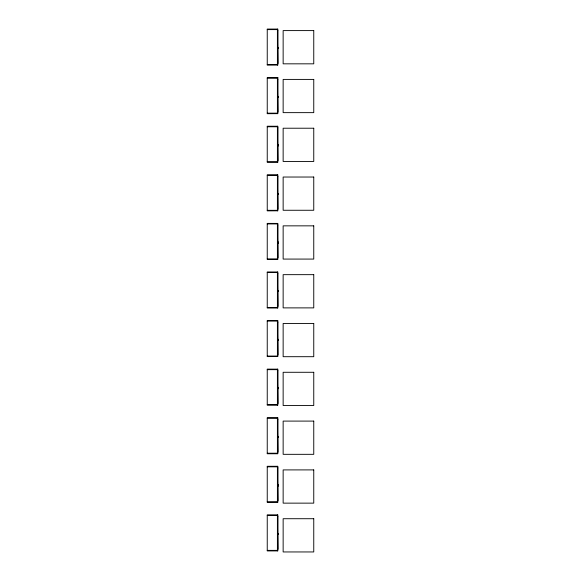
<?xml version="1.0" encoding="UTF-8"?>
<svg xmlns="http://www.w3.org/2000/svg" width="581" height="581" viewBox="0 0 581 581"><rect width="100%" height="100%" fill="white"/><g stroke="black" fill="none" stroke-linecap="round" stroke-linejoin="round"><path stroke-width="0.87" d="M278.241 96.606L277.856 96.773L278.183 97.216L278.219 96.41L278.212 97.259M278.212 48.681L278.212 47.845M278.197 193.589L278.212 194.41M278.197 145.01L278.212 145.86L278.212 145.003M278.183 97.194L278.183 96.49L278.219 97.15M278.212 485.062L278.219 485.912L278.197 485.07M278.212 437.268L278.212 436.484M278.212 387.905L278.212 388.762M278.197 340.154L278.212 339.297L278.212 339.987M278.197 291.553C278.197 290.13 278.422 290.899 278.038 291.306C278.466 291.364 278.139 290.907 278.241 291.488L278.212 290.74M278.212 242.989L278.212 242.139L278.197 242.989M278.241 534.389L278.219 533.656M278.212 485.171L278.212 485.898M278.212 291.321L278.212 291.001M278.183 242.902L278.212 242.168L278.219 242.887M278.212 194.163L278.183 193.647L278.212 194.061M278.183 145.105L278.183 145.758L278.248 145.199M278.183 534.418C278.205 533.678 278.146 533.859 278.212 534.222C278.335 534.084 277.871 534.179 278.27 533.874M278.212 485.789C278.161 485.041 278.103 485.977 278.248 485.258M278.226 47.969C278.161 48.717 278.096 48.114 278.27 48.448M278.176 194.003C277.849 194.199 278.524 193.858 277.856 194.076M278.212 339.558L278.183 340.096L278.197 339.348M278.27 388.246C277.987 387.985 278.343 389.473 278.197 387.926M278.27 485.556C278.212 485.091 278.045 485.883 278.27 485.338M278.038 534.15L278.248 533.946M278.27 145.606L277.856 145.294L278.183 145.78M278.183 242.248L278.176 242.873L278.212 242.233M278.197 436.52L278.212 437.065M278.125 485.469L277.856 485.607M278.241 96.962L278.183 96.482L278.176 96.896M278.241 388.442C278.001 387.97 277.972 388.645 278.27 388.181M278.27 339.812C278.103 339.573 277.994 340.284 278.255 339.478M278.081 436.847L278.183 437.253L278.183 436.585M278.176 388.035L278.176 388.384M278.038 48.346L278.183 47.947L278.154 48.47M278.081 145.49L278.248 145.301M277.856 388.348L278.176 388.602M278.212 48.259L278.183 47.947M278.176 48.259L278.27 48.405M278.212 291.161L278.183 290.805M278.154 339.609L277.856 339.769M277.856 291.03C278.284 291.277 278.212 291.008 277.856 291.328M278.212 242.604L277.856 242.4L278.038 242.785M278.176 388.101L278.154 388.522M277.406 30.684L277.856 30.597M277.406 79.27L277.856 79.176M277.406 127.849L277.856 127.755M277.406 176.428L277.856 176.333M277.406 225.007L277.856 224.92M277.406 273.586L277.856 273.498M277.406 322.164L277.856 322.077M277.406 370.743L277.856 370.656M277.406 419.322L277.856 419.235M277.406 467.908L277.856 467.814M277.406 516.487L277.856 516.393M278.154 485.607L278.176 485.425M278.154 145.555L277.95 145.235M278.176 96.722L278.038 97.049M277.406 29.065L267.245 29.065L267.245 65.123L277.856 65.057L277.856 29.094L277.406 29.094L277.406 65.123M267.245 29.609L277.406 29.609M277.406 63.561L277.856 63.561L277.428 32.463M267.245 64.578L277.406 64.578M267.245 78.188L277.406 78.188M277.406 112.14L277.856 112.14L277.428 81.042M267.245 113.157L277.406 113.157M267.245 126.767L277.406 126.767M277.406 160.719L277.856 160.719L277.428 129.621M267.245 161.736L277.406 161.736M277.406 162.222L277.856 162.222L277.856 126.251L267.245 126.222L267.245 162.281L277.406 162.281L277.406 126.208M267.245 175.346L277.406 175.346M277.406 209.298L277.856 209.298L277.428 178.2M267.245 210.322L277.406 210.322M267.245 223.925L277.406 223.925M277.406 257.877L277.856 257.877L277.428 226.786M267.245 258.901L277.406 258.901M277.406 259.38L277.856 259.38L277.856 223.416L267.245 223.387L267.245 259.438L277.406 259.438L277.406 223.365M267.245 272.504L277.406 272.504M277.406 306.456L277.856 306.456L277.428 275.365M267.245 307.48L277.406 307.48M277.406 307.959L277.856 307.959L277.856 271.995L267.245 271.966L267.245 308.017L277.406 308.017L277.406 271.952M277.406 320.545L267.245 320.545L267.245 356.596L277.856 356.538L277.856 320.574L277.406 320.574L277.406 356.596M267.245 321.082L277.406 321.082M277.406 355.035L277.856 355.035L277.428 323.944M267.245 356.059L277.406 356.059M267.245 369.661L277.406 369.661M277.406 403.613L277.856 403.613L277.428 372.523M267.245 404.637L277.406 404.637M277.406 405.117L277.856 405.117L277.856 369.153L267.245 369.124L267.245 405.182L277.406 405.182L277.406 369.109M267.245 418.24L277.406 418.24M277.406 452.192L277.856 452.192L277.428 421.102M267.245 453.216L277.406 453.216M277.406 453.696L277.856 453.696L277.856 417.732L267.245 417.703L267.245 453.761L277.406 453.761L277.406 417.688M277.406 466.311L277.856 466.311L277.856 502.274L267.245 502.34L267.245 466.282L277.406 466.282L277.406 502.34M267.245 466.826L277.406 466.826M277.406 500.778L277.856 500.778L277.428 469.68M267.245 501.795L277.406 501.795M267.245 515.405L277.406 515.405M277.406 549.357L277.856 549.357L277.428 518.259M267.245 550.374L277.406 550.374M277.406 550.861L277.856 550.861L277.856 514.889L267.245 514.86L267.245 550.919L277.406 550.919L277.406 514.846M277.856 48.434L278.038 48.056M278.038 437.05L278.038 436.694M277.703 30.597L277.703 63.561M277.703 79.176L277.703 112.14M277.703 127.755L277.703 160.719M277.703 176.333L277.703 209.298M277.703 224.92L277.703 257.877M277.703 273.498L277.703 306.456M277.703 322.077L277.703 355.035M277.703 370.656L277.703 403.613M277.703 419.235L277.703 452.192M277.703 467.814L277.703 500.778M277.703 516.393L277.703 549.357M277.551 30.597L277.551 63.561M277.551 79.176L277.551 112.14M277.551 127.755L277.551 160.719M277.551 176.333L277.551 209.298M277.551 224.92L277.551 257.877M277.551 273.498L277.551 306.456M277.551 322.077L277.551 355.035M277.551 370.656L277.551 403.613M277.551 419.235L277.551 452.192M277.551 467.814L277.551 500.778M277.551 516.393L277.551 549.357M277.406 77.629L277.406 113.702M277.406 174.787L277.406 210.859M313.755 30.597L283.143 30.597L283.143 63.83L313.755 63.83L313.755 30.597M277.856 77.672L267.245 77.643L267.245 113.702L277.856 113.644L277.856 77.672M313.755 79.408L283.143 79.408L283.143 112.641L313.755 112.641L313.755 79.408M313.755 128.219L283.143 128.219L283.143 161.453L313.755 161.453L313.755 128.219M277.406 174.801L267.245 174.801L267.245 210.859L277.856 210.801L277.856 174.837L277.406 174.837M313.755 177.031L283.143 177.031L283.143 210.264L313.755 210.264L313.755 177.031M313.755 225.849L283.143 225.849L283.143 259.075L313.755 259.075L313.755 225.849M313.755 274.66L283.143 274.66L283.143 307.886L313.755 307.886L313.755 274.66M313.755 323.472L283.143 323.472L283.143 356.698L313.755 356.698L313.755 323.472M313.755 372.283L283.143 372.283L283.143 405.516L313.755 405.516L313.755 372.283M313.755 421.094L283.143 421.094L283.143 454.327L313.755 454.327L313.755 421.094M313.755 469.906L283.143 469.906L283.143 503.139L313.755 503.139L313.755 469.906M313.755 518.717L283.143 518.717L283.143 551.95L313.755 551.95L313.755 518.717"/></g></svg>
